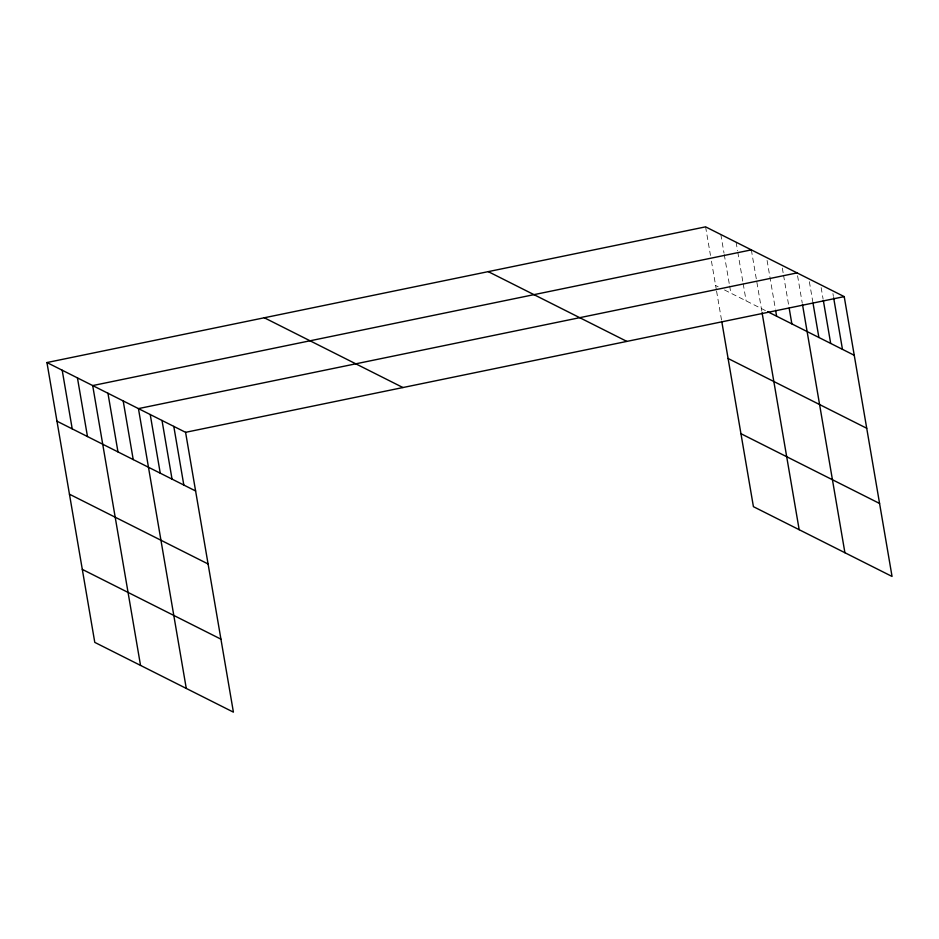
<?xml version="1.0" encoding="UTF-8"?>
<svg xmlns="http://www.w3.org/2000/svg" width="939" height="939" viewBox="0 0 939 939"><rect width="100%" height="100%" fill="white"/><g stroke="black" fill="none" stroke-linecap="round" stroke-linejoin="round"><path stroke-width="0.7" stroke-dasharray="4.7 3.52" d="M715.624 285.503L718.159 286.782M724.509 289.975L766.447 311.091M832.928 293.555L833.409 296.419M821.144 287.616L823.092 299.072M809.359 281.688L812.787 301.724M797.575 275.761L802.223 302.945M782.328 268.085L783.302 273.812M783.549 275.233L788.924 306.713M767.081 260.408L775.391 309.048M751.341 249.868L761.846 311.337M736.094 242.192L737.561 250.783M737.796 252.215L742.937 282.252M743.183 283.684L746.118 300.856M720.835 234.527L724.016 253.119M724.262 254.551L729.403 284.599M729.65 286.019L730.871 293.179M705.588 226.851L710.483 255.455M711.457 261.183L716.34 289.717M716.574 291.113L721.621 320.586"/><path stroke-width="1.41" d="M46.95 362.548L185.582 432.327L233.412 712.149L94.78 642.382L46.95 362.548L705.588 226.851L844.22 296.618L892.05 576.452L753.418 506.673L721.856 321.995M751.341 249.868L92.691 385.577L140.533 665.399M797.082 272.897L138.444 408.606L186.274 688.428M185.582 432.327L844.22 296.618M767.715 311.725L854.244 355.282M728.089 358.487L866.72 428.266M488.245 271.629L626.865 341.409M740.953 433.689L879.573 503.468M264.305 317.769L402.925 387.537M56.974 421.2L195.605 490.98M69.451 494.196L208.082 563.963M82.303 569.386L220.935 639.166M833.656 297.839L842.459 349.343M823.339 300.492L830.675 343.416M813.021 303.144L818.89 337.488M802.469 304.377L844.912 552.731M789.171 308.145L791.859 323.873M775.637 310.48L776.612 316.208M762.081 312.734L799.171 529.702M173.797 426.388L183.821 485.052M162.013 420.461L172.037 479.113M150.228 414.533L160.252 473.186M123.197 400.93L133.221 459.582M107.95 393.253L117.974 451.905M77.444 377.901L87.48 436.553M62.197 370.224L72.221 428.877"/></g></svg>
